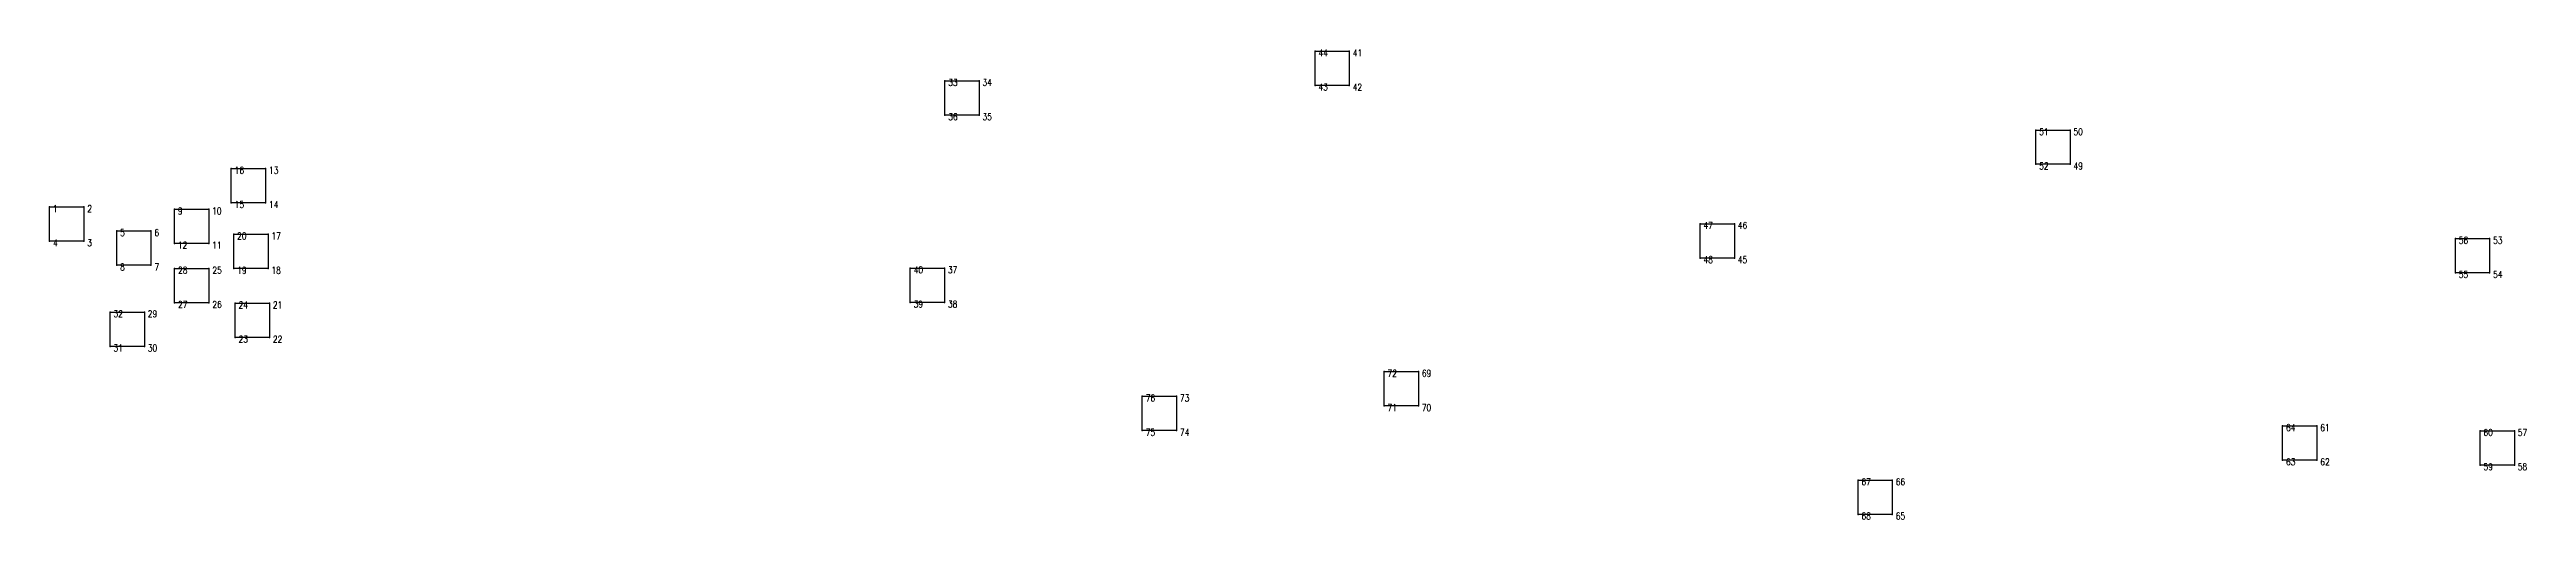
# Model space of a CAD drawing. Extents: x 193 to 554, y 31 to 100.
import ezdxf

# ---------------------------------------------------------------- set-up
doc = ezdxf.new("R2010")
doc.units = 0
doc.header["$LTSCALE"] = 0.5
doc.header["$PDSIZE"] = 0.2
doc.layers.get('0').update_dxf_attribs({"linetype": 'CONTINUOUS'})
doc.layers.add('ZDH', color=1, linetype='CONTINUOUS')
doc.styles.add('HZ', font='rs.shx', dxfattribs={"width": 0.8, "bigfont": 'hztxt.shx'})

msp = doc.modelspace()

# ---------------------------------------------------------------- linework, layer by layer
at = {"linetype": 'Continuous', "flags": 128}
for points in [[(377.43, 99.57), (382.43, 99.57), (382.43, 94.57), (377.43, 94.57)], [(323.45, 95.25), (328.45, 95.25), (328.45, 90.25), (323.45, 90.25)], [(482.51, 88.06), (487.51, 88.06), (487.51, 83.06), (482.51, 83.06)], [(219.42, 82.44), (224.42, 82.44), (224.42, 77.44), (219.42, 77.44)], [(192.92, 76.85), (197.92, 76.85), (197.92, 71.85), (192.92, 71.85)], [(211.12, 76.51), (216.12, 76.51), (216.12, 71.51), (211.12, 71.51)], [(202.71, 73.34), (207.71, 73.34), (207.71, 68.34), (202.71, 68.34)], [(219.77, 72.85), (224.77, 72.85), (224.77, 67.85), (219.77, 67.85)], [(433.57, 74.39), (438.57, 74.39), (438.57, 69.39), (433.57, 69.39)], [(543.69, 72.23), (548.69, 72.23), (548.69, 67.23), (543.69, 67.23)], [(211.16, 67.86), (216.16, 67.86), (216.16, 62.86), (211.16, 62.86)], [(318.41, 67.91), (323.41, 67.91), (323.41, 62.91), (318.41, 62.91)], [(201.74, 61.5), (206.74, 61.5), (206.74, 56.5), (201.74, 56.5)], [(219.98, 62.79), (224.98, 62.79), (224.98, 57.79), (219.98, 57.79)], [(387.5, 52.81), (392.5, 52.81), (392.5, 47.81), (387.5, 47.81)], [(352.24, 49.21), (357.24, 49.21), (357.24, 44.21), (352.24, 44.21)], [(518.5, 44.89), (523.5, 44.89), (523.5, 39.89), (518.5, 39.89)], [(547.29, 44.17), (552.29, 44.17), (552.29, 39.17), (547.29, 39.17)], [(456.6, 36.98), (461.6, 36.98), (461.6, 31.98), (456.6, 31.98)]]:
    msp.add_lwpolyline(points, close=True, dxfattribs=at)
at = {"layer": 'ZDH', "linetype": 'Continuous'}
for p in [(377.43, 99.57), (382.43, 99.57), (323.45, 95.25), (328.45, 95.25), (377.43, 94.57), (382.43, 94.57), (323.45, 90.25), (328.45, 90.25), (482.51, 88.06), (487.51, 88.06), (219.42, 82.44), (224.42, 82.44), (482.51, 83.06), (487.51, 83.06), (192.92, 76.85), (197.92, 76.85), (211.12, 76.51), (216.12, 76.51), (219.42, 77.44), (224.42, 77.44), (202.71, 73.34), (207.71, 73.34), (219.77, 72.85), (224.77, 72.85), (433.57, 74.39), (438.57, 74.39), (543.69, 72.23), (548.69, 72.23), (192.92, 71.85), (197.92, 71.85), (211.12, 71.51), (216.12, 71.51), (433.57, 69.39), (438.57, 69.39), (202.71, 68.34), (207.71, 68.34), (211.16, 67.86), (216.16, 67.86), (219.77, 67.85), (224.77, 67.85), (318.41, 67.91), (323.41, 67.91), (543.69, 67.23), (548.69, 67.23), (201.74, 61.5), (206.74, 61.5), (211.16, 62.86), (216.16, 62.86), (219.98, 62.79), (224.98, 62.79), (318.41, 62.91), (323.41, 62.91), (219.98, 57.79), (224.98, 57.79), (201.74, 56.5), (206.74, 56.5), (387.5, 52.81), (392.5, 52.81), (352.24, 49.21), (357.24, 49.21), (387.5, 47.81), (392.5, 47.81), (352.24, 44.21), (357.24, 44.21), (518.5, 44.89), (523.5, 44.89), (547.29, 44.17), (552.29, 44.17), (518.5, 39.89), (523.5, 39.89), (456.6, 36.98), (461.6, 36.98), (547.29, 39.17), (552.29, 39.17), (456.6, 31.98), (461.6, 31.98)]:
    msp.add_point(p, dxfattribs=at)

# ---------------------------------------------------------------- texts
at = {"layer": 'ZDH', "linetype": 'Continuous', "style": 'HZ', "width": 0.8}
for s, p in [('44', (377.93, 98.82)), ('41', (382.93, 98.82)), ('33', (323.95, 94.5)), ('34', (328.95, 94.5)), ('43', (377.93, 93.82)), ('42', (382.93, 93.82)), ('36', (323.95, 89.5)), ('35', (328.95, 89.5)), ('51', (483.01, 87.31)), ('50', (488.01, 87.31)), ('52', (483.01, 82.31)), ('49', (488.01, 82.31)), ('16', (219.92, 81.69)), ('13', (224.92, 81.69)), ('1', (193.42, 76.1)), ('2', (198.42, 76.1)), ('9', (211.62, 75.76)), ('10', (216.62, 75.76)), ('15', (219.92, 76.69)), ('14', (224.92, 76.69)), ('5', (203.21, 72.59)), ('6', (208.21, 72.59)), ('20', (220.27, 72.1)), ('17', (225.27, 72.1)), ('47', (434.07, 73.64)), ('46', (439.07, 73.64)), ('56', (544.19, 71.48)), ('53', (549.19, 71.48)), ('4', (193.42, 71.1)), ('3', (198.42, 71.1)), ('12', (211.62, 70.76)), ('11', (216.62, 70.76)), ('48', (434.07, 68.64)), ('45', (439.07, 68.64)), ('8', (203.21, 67.59)), ('7', (208.21, 67.59)), ('28', (211.66, 67.11)), ('25', (216.66, 67.11)), ('19', (220.27, 67.1)), ('18', (225.27, 67.1)), ('40', (318.91, 67.16)), ('37', (323.91, 67.16)), ('55', (544.19, 66.48)), ('54', (549.19, 66.48)), ('32', (202.24, 60.75)), ('29', (207.24, 60.75)), ('27', (211.66, 62.11)), ('26', (216.66, 62.11)), ('24', (220.48, 62.04)), ('21', (225.48, 62.04)), ('39', (318.91, 62.16)), ('38', (323.91, 62.16)), ('23', (220.48, 57.04)), ('22', (225.48, 57.04)), ('31', (202.24, 55.75)), ('30', (207.24, 55.75)), ('72', (388, 52.06)), ('69', (393, 52.06)), ('76', (352.74, 48.46)), ('73', (357.74, 48.46)), ('71', (388, 47.06)), ('70', (393, 47.06)), ('75', (352.74, 43.46)), ('74', (357.74, 43.46)), ('64', (519, 44.14)), ('61', (524, 44.14)), ('60', (547.79, 43.42)), ('57', (552.79, 43.42)), ('63', (519, 39.14)), ('62', (524, 39.14)), ('67', (457.1, 36.23)), ('66', (462.1, 36.23)), ('59', (547.79, 38.42)), ('58', (552.79, 38.42)), ('68', (457.1, 31.23)), ('65', (462.1, 31.23))]:
    msp.add_text(s, height=1, dxfattribs=at).set_placement(p)

doc.saveas('drawing.dxf')
